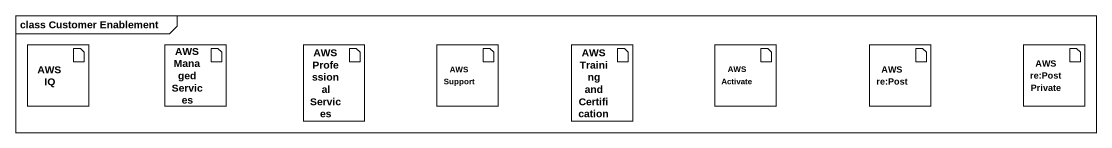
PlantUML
@startuml
mainframe class Customer Enablement
artifact "AWS IQ" as AWS_IQ
artifact "AWS Managed Services" as AWS_Managed_Services
artifact "AWS Professional Services" as AWS_Professional_Services
artifact "AWS Support" as AWS_Support
artifact "AWS Training and Certification" as AWS_Training_and
artifact "AWS Activate" as AWS_Activate
artifact "AWS re:Post" as AWS_re_Post
artifact "AWS re:Post Private" as AWS_re_Post_Private
@enduml
